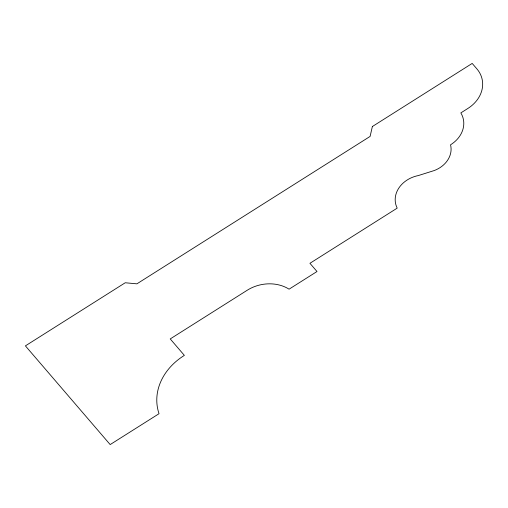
<?xml version="1.0" encoding="UTF-8"?>
<svg xmlns="http://www.w3.org/2000/svg" width="508" height="508" viewBox="0 0 508 508"><rect width="100%" height="100%" fill="white"/><g stroke="black" fill="none" stroke-linecap="round" stroke-linejoin="round"><path stroke-width="0.76" d="M372.37 126.524L370.097 136.423L136.912 283.832L125.222 282.766L25.4 345.872L110.172 444.583L159.042 413.69A62.059 50.902 -12.5 0 1 184.36 355.378L170.231 338.925L247.459 290.1A35.008 28.715 -12.5 0 1 289.077 289.173L317.005 271.52L309.937 263.296L397.205 208.128A27.534 22.587 -12.5 0 1 418.357 175.552L434.296 170.529A25.984 21.311 -12.5 0 0 450.533 144.805A29.655 24.32 -12.5 0 0 460.839 112.903L467.817 108.49A33.947 27.838 -12.5 0 0 476.904 68.904L472.192 63.417L372.37 126.524"/></g></svg>
